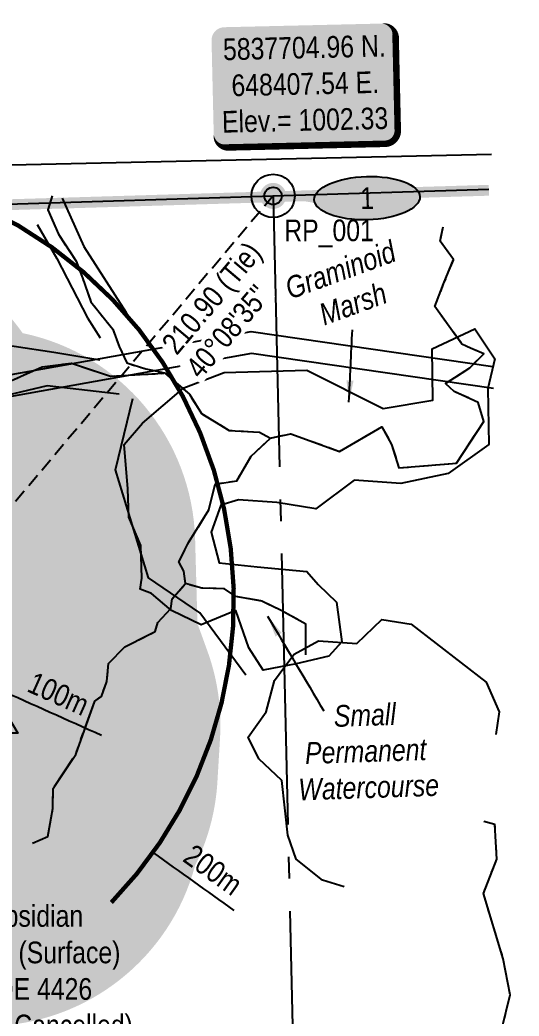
# Model space of a CAD drawing. Extents: x 647291 to 648963, y 5835206 to 5838613.
# Drawn here: x 648290.7 to 648521.1, y 5837326.6 to 5837786.2 of the extents above; entities that cross this region are included whole.
import ezdxf
from ezdxf.enums import TextEntityAlignment as Align

# ---------------------------------------------------------------- set-up
doc = ezdxf.new("R2010")
doc.units = 0
doc.header["$LTSCALE"] = 5
for name, pattern in [('CENTERLINEX3', [5, 2.5, -1, 0.5, -1]), ('foc-BUFFER', [16.75, 15, -1.75]), ('foc-QUARTERLINE', [33, 25, -3, 2, -3]), ('foc-TIELINE', [1.875, 1.25, -0.625]), ('foc-TOPO-ephemeral', [6.25, 3.125, -0.625, 0.625, -0.625, 0.625, -0.625]), ('foc-WHEELTRACKS', [2, 0.4, -1.6])]:
    doc.linetypes.add(name, pattern=pattern)
doc.layers.get('Defpoints').update_dxf_attribs({"color": 9})
for name, color, linetype in [('35', 37, 'Continuous'), ('AUX-BUFFER', 7, 'foc-BUFFER'), ('DETAIL-T', 7, 'Continuous'), ('F-RW', 190, 'Continuous'), ('L-BD', 7, 'Continuous'), ('L-MON', 1, 'Continuous'), ('L-SEC', 7, 'Continuous'), ('L-SECQ', 8, 'foc-QUARTERLINE'), ('L-TIE', 7, 'foc-TIELINE'), ('P-BUFFER-H 30m', 51, 'Continuous'), ('P-ELEVATION', 7, 'Continuous'), ('T-DRAW', 143, 'foc-TOPO-ephemeral'), ('T-WATER', 160, 'Continuous'), ('T-WATER-P3', 160, 'foc-WHEELTRACKS'), ('T-WATER-T', 170, 'Continuous'), ('WATERCOURSE', 146, 'foc-TIELINE'), ('WATERCOURSE-BANKS', 144, 'Continuous'), ('WETLAND', 143, 'Continuous'), ('WETLAND-T', 146, 'Continuous')]:
    doc.layers.add(name, color=color, linetype=linetype)
doc.layers.add('AS-TRAPPER BOUNDARY', color=7, linetype='CENTERLINEX3', true_color=0xb85c00, transparency=0.6)
doc.layers.add('F-WS-T', color=190, linetype='Continuous', lineweight=9)
doc.styles.add('80', font='ARIALN.TTF', dxfattribs={"height": 10})
doc.styles.add('80CG', font='ARIALN.TTF', dxfattribs={"height": 10})
doc.styles.add('80L', font='ARIALN.TTF', dxfattribs={"height": 10})
doc.styles.add('foc-LtypeFont', font='ARIALN.TTF', dxfattribs={"height": 7.35})
doc.linetypes.add('foc-TOPO-flowdirection-NOLINE', pattern='A,0,[">",foc-LtypeFont,S=0.3,R=0,X=0,Y=-0.945],-20,[">",foc-LtypeFont,S=0.3,R=0,X=0,Y=-0.945],0', length=20)
doc.dimstyles.new('CG2011', dxfattribs={"dimscale": 5, "dimtxt": 9, "dimasz": 2, "dimexe": 0.2, "dimexo": 0.0625, "dimgap": 0.5, "dimtad": 0, "dimtih": 1, "dimtoh": 1, "dimzin": 0, "dimdsep": 46, "dimtxsty": '80CG', "dimcen": 0.1, "dimse1": 1, "dimse2": 1, "dimclrd": 256, "dimclrt": 256, "dimaunit": 1, "dimadec": 4, "dimazin": 0, "dimtfac": 0.06, "dimtofl": 0, "dimtmove": 0, "dimatfit": 1, "dimfxl": 0.2, "dimtolj": 1, "dimtzin": 0, "dimlwd": -1, "dimarcsym": 0})
doc.dimstyles.new('Compass 5 000', dxfattribs={"dimscale": 5, "dimtxt": 9, "dimasz": 2, "dimexe": 0.2, "dimexo": 0.0625, "dimgap": 0.5, "dimtad": 0, "dimtih": 1, "dimtoh": 1, "dimzin": 0, "dimdsep": 46, "dimtxsty": '80CG', "dimcen": 0.1, "dimse1": 1, "dimse2": 1, "dimclrd": 256, "dimclrt": 256, "dimaunit": 1, "dimadec": 4, "dimazin": 0, "dimtfac": 0.06, "dimtofl": 0, "dimtmove": 0, "dimatfit": 1, "dimfxl": 0.2, "dimtolj": 1, "dimtzin": 0, "dimlwd": -1, "dimarcsym": 0})

# ---------------------------------------------------------------- blocks, each defined once
blk = doc.blocks.new('fdia')
at = {"color": 255, "const_width": 1}
blk.add_lwpolyline([(-0.5, 0, 1), (0.5, 0, 1)], format="xyb", close=True, dxfattribs=at)
blk = doc.blocks.new('Fdiaa')
blk.add_blockref('fdia', (0, 0))
blk = doc.blocks.new('fdib')
at = {"color": 1, "const_width": 1.6}
blk.add_lwpolyline([(-0.4, 0, 1), (0.4, 0, 1)], format="xyb", close=True, dxfattribs=at)
at = {"color": 1}
blk.add_circle((0, 0), 0.8, dxfattribs=at)
blk = doc.blocks.new('Fdibb')
blk.add_blockref('fdib', (0, 0))
blk = doc.blocks.new('fdicc')
for name in ['Fdibb', 'Fdiaa']:
    blk.add_blockref(name, (0, 0))
blk = doc.blocks.new('FDI')
blk.add_blockref('fdicc', (0, 0))
blk = doc.blocks.new('TRIA')
blk.add_hatch(color=255).paths.add_polyline_path([(-0.041, 1.521), (-1.475, -0.867), (1.392, -0.867)])
blk = doc.blocks.new('Hybrid_EC')
at = {"color": 251}
for points in [[(-1.296, -0.74), (0, 1.42), (1.296, -0.74)], [(0.471, -0.26), (0, 0.526), (-0.471, -0.26)]]:
    blk.add_lwpolyline(points, close=True, dxfattribs=at)
at = {"layer": 'Defpoints'}
blk.add_circle((0, 0), 0.05, dxfattribs=at)
at = {"xscale": 1.2, "yscale": 1.2, "zscale": 1.2}
blk.add_blockref('TRIA', (0.05, 0.061), dxfattribs=at)
blk = doc.blocks.new('*U550')
at = {"layer": 'P-ELEVATION'}
h = blk.add_hatch(color=111, dxfattribs=at)
h.dxf.hatch_style = 1
edge = h.paths.add_edge_path()
edge.add_ellipse((0, 0), major_axis=(-24.38, 0), ratio=0.410256, start_angle=0, end_angle=360)
at = {"layer": 'P-ELEVATION', "color": 7, "flags": 128}
blk.add_lwpolyline([(0, 0, 12.5, 0, 0), (-43.36, 2.22, 0, 0, 0)], format="xyseb", dxfattribs=at)
at = {"layer": 'P-ELEVATION', "color": 7}
blk.add_ellipse((0, 0), major_axis=(-24.38, 0), ratio=0.410256, dxfattribs=at)
at = {"layer": 'P-ELEVATION', "style": '80'}
blk.add_attdef('ELEVATION', text='', height=10, dxfattribs=at).set_placement((0, 0), align=Align.MIDDLE_CENTER)
blk = doc.blocks.new('*U424')
h = blk.add_hatch(color=254)
edge = h.paths.add_edge_path()
edge.add_line((-36.5, -28.5), (36.5, -28.5))
edge.add_arc((36.5, -22.5), 6, 270, 360)
edge.add_line((42.5, -22.5), (42.5, 21))
edge.add_arc((36.5, 21), 6, 0, 90)
edge.add_line((36.5, 27), (-36.5, 27))
edge.add_arc((-36.5, 21), 6, 90, 180)
edge.add_line((-42.5, 21), (-42.5, -22.5))
edge.add_arc((-36.5, -22.5), 6, 180, 270)
at = {"color": 1, "flags": 128}
blk.add_lwpolyline([(-36.5, -28.5, 3, 3, 0), (36.5, -28.5, 3, 3, 0.414214), (42.5, -22.5, 3, 3, 0), (42.5, 21, 3, 0, 0.414214), (36.5, 27, 0, 0, 0), (-36.5, 27, 0, 0, 0.414214), (-42.5, 21, 0, 0, 0), (-42.5, -22.5, 0, 3, 0.414214)], format="xyseb", close=True, dxfattribs=at)
blk.add_lwpolyline([(-15.41, -21.97, 0, 10, 0), (0, 0, 5, 5, 0)], format="xyseb", dxfattribs=at)
at = {"color": 1, "style": '80'}
blk.add_attdef('ENTER_TEXT_001', (-37.03, -4.99), '', height=10, dxfattribs=at)

msp = doc.modelspace()

# ---------------------------------------------------------------- hatches: boundary and pattern name
at = {"layer": 'P-BUFFER-H 30m'}
h = msp.add_hatch(color=256, dxfattribs=at)
h.dxf.hatch_style = 1
h.paths.add_polyline_path([(648372.607, 5837507.726), (648371.541, 5837546.535, 0.3477084), (648291.942, 5837641.673, 0.1149714), (648258.023, 5837671.814), (648257.244, 5837700.204, 0.4152407), (648226.336, 5837729.358), (648206.231, 5837728.736, 0.4131871), (648177.179, 5837697.936), (648177.587, 5837683.074), (648040.039, 5837679.299, 0.4142136), (647942.848, 5837576.622), (647946.14, 5837456.702, 0.414212), (648048.815, 5837359.512), (648072.018, 5837360.148, 0.2483283), (648155.856, 5837318.675), (648277.69, 5837322.018, 0.3314183), (648371.475, 5837395.935, 0.1010722), (648381.818, 5837434.584), (648383.039, 5837454.901, 0.1023539), (648377.227, 5837494.988)])
h.paths.add_polyline_path([(648283.248, 5837460.898), (648282.027, 5837440.581), (648274.675, 5837431.925), (648274.949, 5837421.951), (648153.114, 5837418.609), (648151.933, 5837462.35), (648046.073, 5837459.445), (648042.782, 5837579.365), (648210.31, 5837583.963), (648207.159, 5837698.759), (648227.264, 5837699.381), (648231.564, 5837542.693), (648271.608, 5837543.792), (648273.116, 5837488.829)], flags=16)

# ---------------------------------------------------------------- linework, layer by layer
at = {"layer": '35', "color": 3}
msp.add_circle((648407.536, 5837704.962), 9.997, dxfattribs=at)
at = {"layer": 'AS-TRAPPER BOUNDARY', "color": 52, "true_color": 0xbadd22, "const_width": 4.999, "flags": 128}
msp.add_lwpolyline([(647627.863, 5836713.762), (647625.546, 5836813.741), (647607.29, 5837600.037), (647605.98, 5837664.419), (647605.747, 5837674.48), (647605.626, 5837679.661), (648011.949, 5837692.223), (648111.808, 5837695.308), (648205.712, 5837698.492), (648205.876, 5837693.316), (648206.196, 5837683.255), (648210.649, 5837542.95), (648149.712, 5837541.016), (648152.192, 5837462.904), (648153.581, 5837419.14), (648167.645, 5837419.587), (648275.457, 5837423.009), (648271.588, 5837544.885), (648236.764, 5837543.779), (648230.763, 5837543.588), (648225.826, 5837699.115), (648507.104, 5837707.571)], dxfattribs=at)
at = {"layer": 'AUX-BUFFER', "color": 251, "linetype": 'foc-BUFFER', "const_width": 1.999, "flags": 128}
msp.add_lwpolyline([(648332.883, 5837379.068, 0.2022776), (648389.335, 5837523.87, 0.4142136), (648183.984, 5837718.252), (648089.047, 5837715.647, 0.4142136), (647894.664, 5837510.295, 0.4142136), (648100.016, 5837315.913), (648194.953, 5837318.518, 0.0540024), (648237.623, 5837324.328, 0.0540024)], format="xyb", dxfattribs=at)
at = {"layer": 'F-RW', "flags": 128}
msp.add_lwpolyline([(648509.259, 5837616.103), (648397.526, 5837632.296), (648259.108, 5837607.477), (647608.74, 5837590.303), (647608.507, 5837600.357), (648258.082, 5837617.511), (648397.355, 5837642.483), (648509.018, 5837626.3)], dxfattribs=at)
at = {"layer": 'L-SEC'}
for p, q in [((648012.395, 5837713.099), (648508.321, 5837724.292)), ((648407.536, 5837704.962), (648507.09, 5837708.156)), ((647606.668, 5837680.17), (648407.536, 5837704.962))]:
    msp.add_line(p, q, dxfattribs=at)
at = {"layer": 'L-SECQ'}
msp.add_line((648407.536, 5837704.962), (648427.198, 5836862.477), dxfattribs=at)
at = {"layer": 'L-TIE'}
msp.add_line((648407.536, 5837704.962), (648271.609, 5837543.791), dxfattribs=at)
at = {"layer": 'T-DRAW', "flags": 128}
msp.add_lwpolyline([(648296.507, 5837406.374), (648303.614, 5837409.453), (648305.864, 5837422.364), (648305.983, 5837431.602), (648316.406, 5837447.355), (648325.17, 5837471.873), (648328.25, 5837474.123), (648330.737, 5837480.993), (648331.566, 5837489.284), (648339.028, 5837496.983), (648349.688, 5837502.313), (648353.123, 5837503.971), (648354.307, 5837508.235), (648360.348, 5837514.631), (648360.94, 5837519.131), (648366.981, 5837526.001)], dxfattribs=at)
at = {"layer": 'T-DRAW', "linetype": 'foc-TOPO-flowdirection-NOLINE', "flags": 128}
msp.add_lwpolyline([(648296.507, 5837406.374), (648303.614, 5837409.453), (648305.864, 5837422.364), (648305.983, 5837431.602), (648316.406, 5837447.355), (648325.17, 5837471.873), (648328.25, 5837474.123), (648330.737, 5837480.993), (648331.566, 5837489.284), (648339.028, 5837496.983), (648349.688, 5837502.313), (648353.123, 5837503.971), (648354.307, 5837508.235), (648360.348, 5837514.631), (648360.94, 5837519.131), (648366.981, 5837526.001)], dxfattribs=at)
at = {"layer": 'T-WATER'}
msp.add_lwpolyline([(648440.301, 5837386.251), (648430.332, 5837389.332), (648418.181, 5837399.027), (648414.317, 5837410.148), (648411.55, 5837435.347), (648400.908, 5837445.235), (648395.979, 5837455.247), (648404.39, 5837466.918), (648408.18, 5837481.456), (648412.511, 5837487.27), (648417.229, 5837493.601), (648428.526, 5837499.667), (648446.189, 5837498.481), (648457.799, 5837509.634), (648471.205, 5837507.4), (648505.891, 5837480.733), (648511.891, 5837466.946), (648510.384, 5837456.484)], dxfattribs=at)
at = {"layer": 'T-WATER-P3', "flags": 128}
msp.add_lwpolyline([(648521.082, 5837114.263), (648508.002, 5837130.522), (648496.009, 5837138.445), (648489.578, 5837152.664), (648497.542, 5837221.551), (648514.629, 5837244.438), (648513.162, 5837320.815), (648516.967, 5837336.381), (648513.745, 5837353.045), (648504.635, 5837383.157), (648510.753, 5837399.083), (648509.932, 5837415.067), (648503.102, 5837416.856)], dxfattribs=at)
at = {"layer": 'T-WATER-P3', "linetype": 'foc-TOPO-flowdirection-NOLINE', "flags": 128}
msp.add_lwpolyline([(648521.082, 5837114.263), (648508.002, 5837130.522), (648496.009, 5837138.445), (648489.578, 5837152.664), (648497.542, 5837221.551), (648514.629, 5837244.438), (648513.162, 5837320.815), (648516.967, 5837336.381), (648513.745, 5837353.045), (648504.635, 5837383.157), (648510.753, 5837399.083), (648509.932, 5837415.067), (648504.751, 5837416.424)], dxfattribs=at)
at = {"layer": 'WATERCOURSE', "flags": 128}
for points in [[(648305.476, 5837705.011), (648303.581, 5837698.568), (648308.508, 5837687.273), (648316.619, 5837674.917), (648319.499, 5837667.109), (648323.441, 5837656.042), (648333.523, 5837643.459), (648336.479, 5837635.499), (648340.042, 5837627.919), (648348.835, 5837625.19), (648357.374, 5837623.337), (648368.876, 5837613.531), (648374.443, 5837604.647), (648387.234, 5837596.83), (648401.211, 5837596.001), (648406.067, 5837593.395)], [(648406.185, 5837593.277), (648415.779, 5837595.29), (648438.165, 5837587.118), (648457.708, 5837598.488), (648462.209, 5837590.316), (648465.644, 5837579.537), (648492.175, 5837581.669), (648504.73, 5837600.857), (648502.243, 5837609.74), (648491.109, 5837614.715), (648487.082, 5837618.505), (648498.334, 5837625.73), (648504.73, 5837632.126), (648498.689, 5837634.732), (648494.662, 5837636.627), (648482.226, 5837653.92), (648486.253, 5837664.461), (648490.872, 5837675.595), (648484.595, 5837684.123), (648486.016, 5837690.755)], [(648224.366, 5837664.684), (648229.142, 5837662.637), (648228.914, 5837653.768), (648236.191, 5837645.809), (648248.244, 5837644.823), (648259.484, 5837628.31), (648269.624, 5837623.459), (648280.83, 5837617.2), (648300.915, 5837626.127), (648314.451, 5837627.825), (648332.547, 5837621.809), (648357.095, 5837623.168)], [(648422.649, 5837493.311), (648422.649, 5837507.406), (648411.515, 5837513.565), (648402.277, 5837518.065), (648390.314, 5837520.197), (648385.103, 5837523.751), (648374.68, 5837524.106), (648367.099, 5837526.12), (648366.389, 5837531.923), (648364.02, 5837536.187), (648368.521, 5837545.07), (648377.877, 5837560.113), (648380.72, 5837572.075), (648390.788, 5837573.615), (648397.421, 5837584.867), (648406.304, 5837593.277)]]:
    msp.add_lwpolyline(points, dxfattribs=at)
at = {"layer": 'WATERCOURSE', "linetype": 'foc-TOPO-flowdirection-NOLINE', "flags": 128}
for points in [[(648305.476, 5837705.011), (648303.581, 5837698.568), (648308.508, 5837687.273), (648316.619, 5837674.917), (648319.499, 5837667.109), (648323.441, 5837656.042), (648333.523, 5837643.459), (648336.479, 5837635.499), (648340.042, 5837627.919), (648348.835, 5837625.19), (648357.374, 5837623.337), (648368.876, 5837613.531), (648374.443, 5837604.647), (648387.234, 5837596.83), (648401.211, 5837596.001), (648406.067, 5837593.395)], [(648406.185, 5837593.277), (648415.779, 5837595.29), (648438.165, 5837587.118), (648457.708, 5837598.488), (648462.209, 5837590.316), (648465.644, 5837579.537), (648492.175, 5837581.669), (648504.73, 5837600.857), (648502.243, 5837609.74), (648491.109, 5837614.715), (648487.082, 5837618.505), (648498.334, 5837625.73), (648504.73, 5837632.126), (648498.689, 5837634.732), (648494.662, 5837636.627), (648482.226, 5837653.92), (648486.253, 5837664.461), (648490.872, 5837675.595), (648484.595, 5837684.123), (648486.016, 5837690.755)], [(648224.366, 5837664.684), (648229.142, 5837662.637), (648228.914, 5837653.768), (648236.191, 5837645.809), (648248.244, 5837644.823), (648259.484, 5837628.31), (648269.624, 5837623.459), (648280.83, 5837617.2), (648300.915, 5837626.127), (648314.451, 5837627.825), (648332.547, 5837621.809), (648357.095, 5837623.168)], [(648422.649, 5837493.311), (648422.649, 5837507.406), (648411.515, 5837513.565), (648402.277, 5837518.065), (648390.314, 5837520.197), (648385.103, 5837523.751), (648374.68, 5837524.106), (648367.099, 5837526.12), (648366.389, 5837531.923), (648364.02, 5837536.187), (648368.521, 5837545.07), (648377.877, 5837560.113), (648380.72, 5837572.075), (648390.788, 5837573.615), (648397.421, 5837584.867), (648406.304, 5837593.277)]]:
    msp.add_lwpolyline(points, dxfattribs=at)
at = {"layer": 'WATERCOURSE-BANKS'}
for points in [[(648310.19, 5837703.869), (648320.188, 5837681.625), (648339.735, 5837651.182), (648350.632, 5837635.342)], [(648298.619, 5837691.848), (648307.718, 5837676.121), (648321.873, 5837648.71), (648327.715, 5837639.498)], [(648243.685, 5837660.843), (648257.39, 5837650.171), (648269.523, 5837638.375), (648306.258, 5837632.87), (648327.602, 5837629.388)], [(648336.477, 5837613.548), (648303.225, 5837617.368), (648275.814, 5837610.964), (648257.503, 5837616.469), (648242.562, 5837634.106), (648225.935, 5837638.487)], [(648394.973, 5837483.903), (648373.773, 5837512.668), (648350.015, 5837528.861), (648334.781, 5837578.613), (648342.771, 5837611.533)]]:
    msp.add_lwpolyline(points, dxfattribs=at)
at = {"layer": 'WETLAND'}
msp.add_lwpolyline([(648384.98, 5837623.472), (648423.08, 5837624.531), (648458.358, 5837606.892), (648481.289, 5837610.772), (648480.936, 5837634.409), (648500.691, 5837643.581), (648509.864, 5837629.822), (648506.689, 5837616.064), (648507.041, 5837590.311), (648488.344, 5837576.906), (648466.472, 5837572.32), (648444.882, 5837573.819), (648427.314, 5837560.678), (648409.322, 5837563.5), (648391.539, 5837564.816), (648383.364, 5837562.325), (648378.903, 5837549.877), (648382.698, 5837535.735), (648400.15, 5837533.867), (648423.08, 5837531.75), (648428.372, 5837525.753), (648436.839, 5837517.639), (648439.308, 5837499.294), (648433.311, 5837492.592), (648418.141, 5837489.064), (648402.972, 5837486.242), (648396.269, 5837496.472), (648390.272, 5837513.758), (648374.397, 5837507.056), (648360.638, 5837513.758), (648351.466, 5837521.519), (648346.174, 5837523.636), (648346.88, 5837528.575), (648346.527, 5837543.745), (648340.883, 5837556.797), (648340.53, 5837569.85), (648338.766, 5837590.311), (648347.233, 5837600.189), (648366.283, 5837616.417), (648384.98, 5837623.472)], close=True, dxfattribs=at)

# ---------------------------------------------------------------- block references
at = {"layer": 'DETAIL-T', "color": 1}
ref = msp.add_blockref('*U424', (648422.086, 5837756.649), dxfattribs=dict(at, xscale=0.9997111, yscale=0.9997111, zscale=0.9997111, rotation=1.326774081476618))
ref.add_attrib('ENTER_TEXT_001', '5837704.96 N.', (648384.515, 5837767.551), dxfattribs={"layer": '0', "color": 1, "height": 9.99711, "rotation": 1.32677, "style": '80'})
ref.add_attrib('ENTER_TEXT_002', '648407.54 E.', (648388.423, 5837750.935), dxfattribs={"layer": '0', "color": 1, "height": 9.99711, "rotation": 1.32677, "style": '80'})
ref.add_attrib('ENTER_TEXT_003', 'Elev.= 1002.33', (648384.045, 5837734.126), dxfattribs={"layer": '0', "color": 1, "height": 9.99711, "rotation": 1.32677, "style": '80'})
at = {"layer": 'L-MON', "color": 1, "xscale": 0.9997111, "yscale": 0.9997111, "zscale": 0.9997111, "rotation": 1.571910803233727}
msp.add_blockref('*U550', (648450.928, 5837703.928), dxfattribs=at).add_auto_attribs({'ELEVATION': '1'})
at = {"layer": 'L-MON', "color": 2, "xscale": 4.999999999999702, "yscale": 4.999999999999702, "zscale": 4.999999999999702}
msp.add_blockref('FDI', (648407.536, 5837704.962), dxfattribs=at)
at = {"layer": 'L-MON', "xscale": 4.998555499999966, "yscale": 4.998555499999966, "zscale": 4.998555499999966}
msp.add_blockref('Hybrid_EC', (648283.25, 5837460.896), dxfattribs=at)

# ---------------------------------------------------------------- texts
at = {"layer": '35', "color": 3, "style": '80'}
msp.add_attdef('RP_001', (648412.668, 5837684.091), 'RP', height=9.9971, dxfattribs=at)
at = {"layer": 'AUX-BUFFER', "char_height": 9.9971, "attachment_point": 1, "style": '80L'}
for s, insert, rotation in [('100m', (648297.475, 5837485.739), 335.88953), ('200m', (648371.116, 5837406.52), 324.42518)]:
    msp.add_mtext_dynamic_manual_height_columns(s, width=34.23455, gutter_width=225, heights=[0], dxfattribs=dict(at, insert=insert, rotation=rotation))
at = {"layer": 'F-WS-T', "insert": (648297.292, 5837377.837), "char_height": 9.99704, "width": 90.42797, "attachment_point": 2, "line_spacing_factor": 1.010641, "style": '80CG'}
msp.add_mtext('Obsidian \\P14-33 (Surface) \\PROE 4426\\P(To be Cancelled)', dxfattribs=at)
at = {"layer": 'T-WATER-T', "insert": (648417.185, 5837469.421), "char_height": 9.99711, "attachment_point": 1, "rotation": 1.87707, "style": '80L'}
msp.add_mtext_dynamic_manual_height_columns('\\pi18.22258;{\\fArial Narrow|b0|i1|c0|p34;Small \\P\\pi4.36914;Permanent \\P\\pi0.77196;Watercourse}', width=64.75211, gutter_width=50, heights=[0], dxfattribs=at)
at = {"layer": 'WETLAND-T', "insert": (648416.172, 5837668.052), "char_height": 9.99711, "width": 43.45034, "attachment_point": 1, "rotation": 20, "style": '80L'}
msp.add_mtext('\\pi-4.37234;{\\fArial Narrow|b0|i1|c0|p34;Graminoid \\P\\pi6.22487;Marsh}', dxfattribs=at)

# ---------------------------------------------------------------- leaders
at = {"layer": 'AUX-BUFFER', "path_type": 1}
for points in [[(648280.718, 5837477.547), (648328.328, 5837456.239)], [(648352.093, 5837402.065), (648389.384, 5837375.392)]]:
    msp.add_leader(points, dimstyle='CG2011', override={"dimasz": 2, "dimgap": 0.5, "dimtad": 0}, dxfattribs=at)
at = {"layer": 'T-WATER-T', "path_type": 1}
msp.add_leader([(648404.956, 5837511.15), (648430.936, 5837467.4)], dimstyle='Compass 5 000', dxfattribs=at)
at = {"layer": 'WETLAND-T', "path_type": 1}
msp.add_leader([(648442.564, 5837609.84), (648444.125, 5837643.146)], dimstyle='Compass 5 000', override={"dimgap": 0.5, "dimtad": 0}, dxfattribs=at)

# ---------------------------------------------------------------- next in the draw order: texts
at = {"layer": 'L-BD', "insert": (648375.322, 5837661.123), "char_height": 9.99711, "width": 61.15327, "attachment_point": 2, "rotation": 49.85669, "style": '80L', "bg_fill": 3, "box_fill_scale": 1.15, "bg_fill_color": 256, "bg_fill_transparency": 0}
msp.add_mtext('210.90 (Tie)', dxfattribs=at)

# ---------------------------------------------------------------- next in the draw order: texts
at = {"layer": 'L-BD', "insert": (648382.677, 5837645.7), "char_height": 9.9971, "width": 49.92186, "attachment_point": 2, "rotation": 49.85669, "style": '80L', "bg_fill": 3, "box_fill_scale": 1.15, "bg_fill_color": 256, "bg_fill_transparency": 0}
msp.add_mtext("40°08'35''", dxfattribs=at)

doc.saveas('drawing.dxf')
